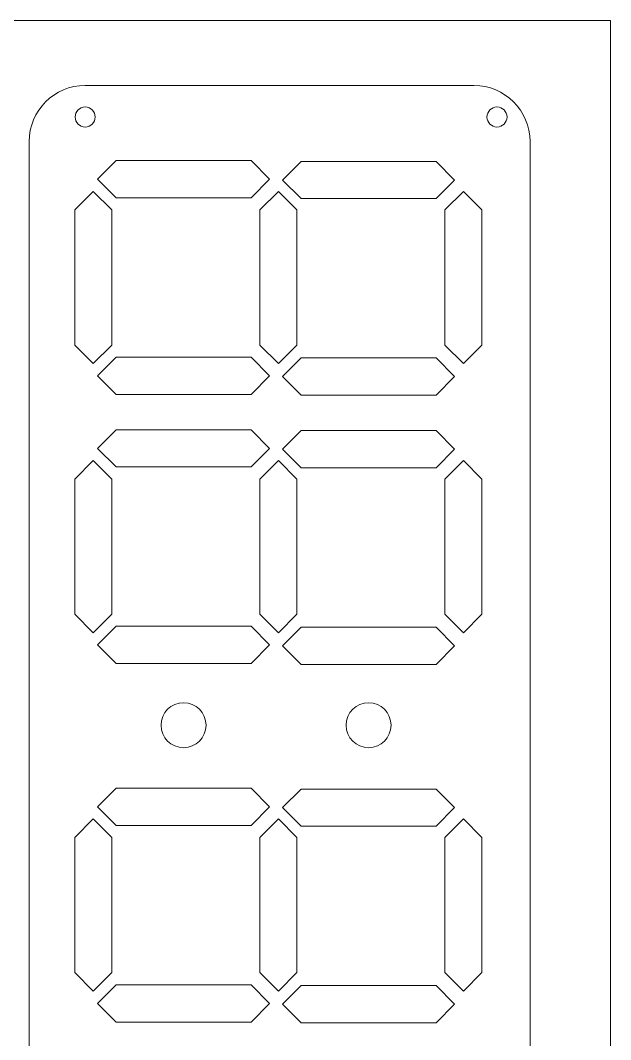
# Model space of a CAD drawing. Header units: millimetres. Extents: x -450 to 450, y -300 to 300.
# Drawn here: x 255.7 to 450, y -35.2 to 300 of the extents above; entities that cross this region are included whole.
import ezdxf

# ---------------------------------------------------------------- set-up
doc = ezdxf.new("R2010")
doc.units = ezdxf.units.MM
doc.header["$MEASUREMENT"] = 0
doc.layers.add('Layer 1', color=7, linetype='Continuous')

msp = doc.modelspace()

# ---------------------------------------------------------------- linework, layer by layer
at = {"layer": 'Layer 1', "color": 250, "lineweight": 20}
msp.add_lwpolyline([(-450, -300), (450, -300), (450, 300), (-450, 300), (-450, -300)], close=True, dxfattribs=at)
at = {"layer": 'Layer 1', "color": 225, "lineweight": 20}
msp.add_open_spline([(258.5806, -174.4039), (258.5806, -174.4039), (258.5806, 260.1417), (258.5806, 260.1417), (258.5806, 260.1417), (258.5806, 270.2947), (266.8876, 278.6017), (277.0406, 278.6017), (277.0406, 278.6017), (277.0406, 278.6017), (405.0077, 278.6017), (405.0077, 278.6017), (405.0077, 278.6017), (415.1607, 278.6017), (423.4677, 270.2947), (423.4677, 260.1417), (423.4677, 260.1417), (423.4677, 260.1417), (423.4677, -174.4039), (423.4677, -174.4039), (423.4677, -174.4039), (423.4677, -184.5569), (415.1607, -192.8639), (405.0077, -192.8639), (405.0077, -192.8639), (405.0077, -192.8639), (404.6222, -192.8639), (404.6222, -192.8639), (404.6222, -192.8639), (404.6222, -192.8639), (404.6222, -122.906), (404.6222, -122.906), (404.6222, -122.906), (404.6222, -122.906), (344.5912, -122.906), (344.5912, -122.906), (344.5912, -122.906), (344.5912, -122.906), (344.5912, -192.8639), (344.5912, -192.8639), (344.5912, -192.8639), (344.5912, -192.8639), (277.0406, -192.8639), (277.0406, -192.8639), (277.0406, -192.8639), (266.8876, -192.8639), (258.5806, -184.5569), (258.5806, -174.4039)], degree=3, knots=[0, 0, 0, 0, 0.07692308, 0.07692308, 0.07692308, 0.07692308, 0.15384615, 0.15384615, 0.15384615, 0.15384615, 0.23076923, 0.23076923, 0.23076923, 0.23076923, 0.30769231, 0.30769231, 0.30769231, 0.30769231, 0.38461538, 0.38461538, 0.38461538, 0.38461538, 0.46153846, 0.46153846, 0.46153846, 0.46153846, 0.53846154, 0.53846154, 0.53846154, 0.53846154, 0.61538462, 0.61538462, 0.61538462, 0.61538462, 0.69230769, 0.69230769, 0.69230769, 0.69230769, 0.76923077, 0.76923077, 0.76923077, 0.76923077, 0.84615385, 0.84615385, 0.84615385, 0.84615385, 1, 1, 1, 1], dxfattribs=at)
at = {"layer": 'Layer 1', "color": 242, "lineweight": 20}
for points, knots in [([(273.7101, 268.2246), (273.7101, 270.0472), (275.1876, 271.5246), (277.0101, 271.5246), (277.0101, 271.5246), (278.8326, 271.5246), (280.3101, 270.0472), (280.3101, 268.2246), (280.3101, 268.2246), (280.3101, 266.4021), (278.8326, 264.9246), (277.0101, 264.9246), (277.0101, 264.9246), (275.1876, 264.9246), (273.7101, 266.4021), (273.7101, 268.2246)], [0, 0, 0, 0, 0.2, 0.2, 0.2, 0.2, 0.4, 0.4, 0.4, 0.4, 0.6, 0.6, 0.6, 0.6, 1, 1, 1, 1]), ([(409.2878, 268.2246), (409.2878, 270.0472), (410.7653, 271.5246), (412.5878, 271.5246), (412.5878, 271.5246), (414.4104, 271.5246), (415.8878, 270.0472), (415.8878, 268.2246), (415.8878, 268.2246), (415.8878, 266.4021), (414.4104, 264.9246), (412.5878, 264.9246), (412.5878, 264.9246), (410.7653, 264.9246), (409.2878, 266.4021), (409.2878, 268.2246)], [0, 0, 0, 0, 0.2, 0.2, 0.2, 0.2, 0.4, 0.4, 0.4, 0.4, 0.6, 0.6, 0.6, 0.6, 1, 1, 1, 1]), ([(287.1878, 241.6522), (287.1878, 241.6522), (281.0697, 247.7703), (281.0697, 247.7703), (281.0697, 247.7703), (281.0697, 247.7703), (287.1878, 253.8884), (287.1878, 253.8884), (287.1878, 253.8884), (287.1878, 253.8884), (309.3974, 253.8884), (309.3974, 253.8884), (309.3974, 253.8884), (309.3974, 253.8884), (331.607, 253.8884), (331.607, 253.8884), (331.607, 253.8884), (331.607, 253.8884), (337.7251, 247.7703), (337.7251, 247.7703), (337.7251, 247.7703), (337.7251, 247.7703), (331.607, 241.6522), (331.607, 241.6522), (331.607, 241.6522), (331.607, 241.6522), (309.3974, 241.6522), (309.3974, 241.6522), (309.3974, 241.6522), (309.3974, 241.6522), (287.1878, 241.6522), (287.1878, 241.6522)], [0, 0, 0, 0, 0.11111111, 0.11111111, 0.11111111, 0.11111111, 0.22222222, 0.22222222, 0.22222222, 0.22222222, 0.33333333, 0.33333333, 0.33333333, 0.33333333, 0.44444444, 0.44444444, 0.44444444, 0.44444444, 0.55555556, 0.55555556, 0.55555556, 0.55555556, 0.66666667, 0.66666667, 0.66666667, 0.66666667, 0.77777778, 0.77777778, 0.77777778, 0.77777778, 1, 1, 1, 1]), ([(348.1109, 241.3803), (348.1109, 241.3803), (341.9928, 247.4984), (341.9928, 247.4984), (341.9928, 247.4984), (341.9928, 247.4984), (348.1109, 253.6165), (348.1109, 253.6165), (348.1109, 253.6165), (348.1109, 253.6165), (370.3205, 253.6165), (370.3205, 253.6165), (370.3205, 253.6165), (370.3205, 253.6165), (392.5301, 253.6165), (392.5301, 253.6165), (392.5301, 253.6165), (392.5301, 253.6165), (398.6482, 247.4984), (398.6482, 247.4984), (398.6482, 247.4984), (398.6482, 247.4984), (392.5301, 241.3803), (392.5301, 241.3803), (392.5301, 241.3803), (392.5301, 241.3803), (370.3205, 241.3803), (370.3205, 241.3803), (370.3205, 241.3803), (370.3205, 241.3803), (348.1109, 241.3803), (348.1109, 241.3803)], [0, 0, 0, 0, 0.11111111, 0.11111111, 0.11111111, 0.11111111, 0.22222222, 0.22222222, 0.22222222, 0.22222222, 0.33333333, 0.33333333, 0.33333333, 0.33333333, 0.44444444, 0.44444444, 0.44444444, 0.44444444, 0.55555556, 0.55555556, 0.55555556, 0.55555556, 0.66666667, 0.66666667, 0.66666667, 0.66666667, 0.77777778, 0.77777778, 0.77777778, 0.77777778, 1, 1, 1, 1]), ([(285.8012, 193.2359), (285.8012, 193.2359), (279.6831, 187.1178), (279.6831, 187.1178), (279.6831, 187.1178), (279.6831, 187.1178), (273.565, 193.2359), (273.565, 193.2359), (273.565, 193.2359), (273.565, 193.2359), (273.565, 215.4455), (273.565, 215.4455), (273.565, 215.4455), (273.565, 215.4455), (273.565, 237.6551), (273.565, 237.6551), (273.565, 237.6551), (273.565, 237.6551), (279.6831, 243.7732), (279.6831, 243.7732), (279.6831, 243.7732), (279.6831, 243.7732), (285.8012, 237.6551), (285.8012, 237.6551), (285.8012, 237.6551), (285.8012, 237.6551), (285.8012, 215.4455), (285.8012, 215.4455), (285.8012, 215.4455), (285.8012, 215.4455), (285.8012, 193.2359), (285.8012, 193.2359)], [0, 0, 0, 0, 0.11111111, 0.11111111, 0.11111111, 0.11111111, 0.22222222, 0.22222222, 0.22222222, 0.22222222, 0.33333333, 0.33333333, 0.33333333, 0.33333333, 0.44444444, 0.44444444, 0.44444444, 0.44444444, 0.55555556, 0.55555556, 0.55555556, 0.55555556, 0.66666667, 0.66666667, 0.66666667, 0.66666667, 0.77777778, 0.77777778, 0.77777778, 0.77777778, 1, 1, 1, 1]), ([(346.7242, 193.2359), (346.7242, 193.2359), (340.6061, 187.1178), (340.6061, 187.1178), (340.6061, 187.1178), (340.6061, 187.1178), (334.488, 193.2359), (334.488, 193.2359), (334.488, 193.2359), (334.488, 193.2359), (334.488, 215.4455), (334.488, 215.4455), (334.488, 215.4455), (334.488, 215.4455), (334.488, 237.6551), (334.488, 237.6551), (334.488, 237.6551), (334.488, 237.6551), (340.6061, 243.7732), (340.6061, 243.7732), (340.6061, 243.7732), (340.6061, 243.7732), (346.7242, 237.6551), (346.7242, 237.6551), (346.7242, 237.6551), (346.7242, 237.6551), (346.7242, 215.4455), (346.7242, 215.4455), (346.7242, 215.4455), (346.7242, 215.4455), (346.7242, 193.2359), (346.7242, 193.2359)], [0, 0, 0, 0, 0.11111111, 0.11111111, 0.11111111, 0.11111111, 0.22222222, 0.22222222, 0.22222222, 0.22222222, 0.33333333, 0.33333333, 0.33333333, 0.33333333, 0.44444444, 0.44444444, 0.44444444, 0.44444444, 0.55555556, 0.55555556, 0.55555556, 0.55555556, 0.66666667, 0.66666667, 0.66666667, 0.66666667, 0.77777778, 0.77777778, 0.77777778, 0.77777778, 1, 1, 1, 1]), ([(407.6472, 193.2359), (407.6472, 193.2359), (401.5291, 187.1178), (401.5291, 187.1178), (401.5291, 187.1178), (401.5291, 187.1178), (395.411, 193.2359), (395.411, 193.2359), (395.411, 193.2359), (395.411, 193.2359), (395.411, 215.4455), (395.411, 215.4455), (395.411, 215.4455), (395.411, 215.4455), (395.411, 237.6551), (395.411, 237.6551), (395.411, 237.6551), (395.411, 237.6551), (401.5291, 243.7732), (401.5291, 243.7732), (401.5291, 243.7732), (401.5291, 243.7732), (407.6472, 237.6551), (407.6472, 237.6551), (407.6472, 237.6551), (407.6472, 237.6551), (407.6472, 215.4455), (407.6472, 215.4455), (407.6472, 215.4455), (407.6472, 215.4455), (407.6472, 193.2359), (407.6472, 193.2359)], [0, 0, 0, 0, 0.11111111, 0.11111111, 0.11111111, 0.11111111, 0.22222222, 0.22222222, 0.22222222, 0.22222222, 0.33333333, 0.33333333, 0.33333333, 0.33333333, 0.44444444, 0.44444444, 0.44444444, 0.44444444, 0.55555556, 0.55555556, 0.55555556, 0.55555556, 0.66666667, 0.66666667, 0.66666667, 0.66666667, 0.77777778, 0.77777778, 0.77777778, 0.77777778, 1, 1, 1, 1]), ([(287.1878, 177.0025), (287.1878, 177.0025), (281.0697, 183.1206), (281.0697, 183.1206), (281.0697, 183.1206), (281.0697, 183.1206), (287.1878, 189.2387), (287.1878, 189.2387), (287.1878, 189.2387), (287.1878, 189.2387), (309.3974, 189.2387), (309.3974, 189.2387), (309.3974, 189.2387), (309.3974, 189.2387), (331.607, 189.2387), (331.607, 189.2387), (331.607, 189.2387), (331.607, 189.2387), (337.7251, 183.1206), (337.7251, 183.1206), (337.7251, 183.1206), (337.7251, 183.1206), (331.607, 177.0025), (331.607, 177.0025), (331.607, 177.0025), (331.607, 177.0025), (309.3974, 177.0025), (309.3974, 177.0025), (309.3974, 177.0025), (309.3974, 177.0025), (287.1878, 177.0025), (287.1878, 177.0025)], [0, 0, 0, 0, 0.11111111, 0.11111111, 0.11111111, 0.11111111, 0.22222222, 0.22222222, 0.22222222, 0.22222222, 0.33333333, 0.33333333, 0.33333333, 0.33333333, 0.44444444, 0.44444444, 0.44444444, 0.44444444, 0.55555556, 0.55555556, 0.55555556, 0.55555556, 0.66666667, 0.66666667, 0.66666667, 0.66666667, 0.77777778, 0.77777778, 0.77777778, 0.77777778, 1, 1, 1, 1]), ([(348.1109, 176.7306), (348.1109, 176.7306), (341.9928, 182.8487), (341.9928, 182.8487), (341.9928, 182.8487), (341.9928, 182.8487), (348.1109, 188.9668), (348.1109, 188.9668), (348.1109, 188.9668), (348.1109, 188.9668), (370.3205, 188.9668), (370.3205, 188.9668), (370.3205, 188.9668), (370.3205, 188.9668), (392.5301, 188.9668), (392.5301, 188.9668), (392.5301, 188.9668), (392.5301, 188.9668), (398.6482, 182.8487), (398.6482, 182.8487), (398.6482, 182.8487), (398.6482, 182.8487), (392.5301, 176.7306), (392.5301, 176.7306), (392.5301, 176.7306), (392.5301, 176.7306), (370.3205, 176.7306), (370.3205, 176.7306), (370.3205, 176.7306), (370.3205, 176.7306), (348.1109, 176.7306), (348.1109, 176.7306)], [0, 0, 0, 0, 0.11111111, 0.11111111, 0.11111111, 0.11111111, 0.22222222, 0.22222222, 0.22222222, 0.22222222, 0.33333333, 0.33333333, 0.33333333, 0.33333333, 0.44444444, 0.44444444, 0.44444444, 0.44444444, 0.55555556, 0.55555556, 0.55555556, 0.55555556, 0.66666667, 0.66666667, 0.66666667, 0.66666667, 0.77777778, 0.77777778, 0.77777778, 0.77777778, 1, 1, 1, 1]), ([(287.1878, 153.1294), (287.1878, 153.1294), (281.0697, 159.2475), (281.0697, 159.2475), (281.0697, 159.2475), (281.0697, 159.2475), (287.1878, 165.3656), (287.1878, 165.3656), (287.1878, 165.3656), (287.1878, 165.3656), (309.3974, 165.3656), (309.3974, 165.3656), (309.3974, 165.3656), (309.3974, 165.3656), (331.607, 165.3656), (331.607, 165.3656), (331.607, 165.3656), (331.607, 165.3656), (337.7251, 159.2475), (337.7251, 159.2475), (337.7251, 159.2475), (337.7251, 159.2475), (331.607, 153.1294), (331.607, 153.1294), (331.607, 153.1294), (331.607, 153.1294), (309.3974, 153.1294), (309.3974, 153.1294), (309.3974, 153.1294), (309.3974, 153.1294), (287.1878, 153.1294), (287.1878, 153.1294)], [0, 0, 0, 0, 0.11111111, 0.11111111, 0.11111111, 0.11111111, 0.22222222, 0.22222222, 0.22222222, 0.22222222, 0.33333333, 0.33333333, 0.33333333, 0.33333333, 0.44444444, 0.44444444, 0.44444444, 0.44444444, 0.55555556, 0.55555556, 0.55555556, 0.55555556, 0.66666667, 0.66666667, 0.66666667, 0.66666667, 0.77777778, 0.77777778, 0.77777778, 0.77777778, 1, 1, 1, 1]), ([(348.1109, 152.8575), (348.1109, 152.8575), (341.9928, 158.9756), (341.9928, 158.9756), (341.9928, 158.9756), (341.9928, 158.9756), (348.1109, 165.0937), (348.1109, 165.0937), (348.1109, 165.0937), (348.1109, 165.0937), (370.3205, 165.0937), (370.3205, 165.0937), (370.3205, 165.0937), (370.3205, 165.0937), (392.5301, 165.0937), (392.5301, 165.0937), (392.5301, 165.0937), (392.5301, 165.0937), (398.6482, 158.9756), (398.6482, 158.9756), (398.6482, 158.9756), (398.6482, 158.9756), (392.5301, 152.8575), (392.5301, 152.8575), (392.5301, 152.8575), (392.5301, 152.8575), (370.3205, 152.8575), (370.3205, 152.8575), (370.3205, 152.8575), (370.3205, 152.8575), (348.1109, 152.8575), (348.1109, 152.8575)], [0, 0, 0, 0, 0.11111111, 0.11111111, 0.11111111, 0.11111111, 0.22222222, 0.22222222, 0.22222222, 0.22222222, 0.33333333, 0.33333333, 0.33333333, 0.33333333, 0.44444444, 0.44444444, 0.44444444, 0.44444444, 0.55555556, 0.55555556, 0.55555556, 0.55555556, 0.66666667, 0.66666667, 0.66666667, 0.66666667, 0.77777778, 0.77777778, 0.77777778, 0.77777778, 1, 1, 1, 1]), ([(285.8012, 104.7131), (285.8012, 104.7131), (279.6831, 98.595), (279.6831, 98.595), (279.6831, 98.595), (279.6831, 98.595), (273.565, 104.7131), (273.565, 104.7131), (273.565, 104.7131), (273.565, 104.7131), (273.565, 126.9227), (273.565, 126.9227), (273.565, 126.9227), (273.565, 126.9227), (273.565, 149.1323), (273.565, 149.1323), (273.565, 149.1323), (273.565, 149.1323), (279.6831, 155.2504), (279.6831, 155.2504), (279.6831, 155.2504), (279.6831, 155.2504), (285.8012, 149.1323), (285.8012, 149.1323), (285.8012, 149.1323), (285.8012, 149.1323), (285.8012, 126.9227), (285.8012, 126.9227), (285.8012, 126.9227), (285.8012, 126.9227), (285.8012, 104.7131), (285.8012, 104.7131)], [0, 0, 0, 0, 0.11111111, 0.11111111, 0.11111111, 0.11111111, 0.22222222, 0.22222222, 0.22222222, 0.22222222, 0.33333333, 0.33333333, 0.33333333, 0.33333333, 0.44444444, 0.44444444, 0.44444444, 0.44444444, 0.55555556, 0.55555556, 0.55555556, 0.55555556, 0.66666667, 0.66666667, 0.66666667, 0.66666667, 0.77777778, 0.77777778, 0.77777778, 0.77777778, 1, 1, 1, 1]), ([(346.7242, 104.7131), (346.7242, 104.7131), (340.6061, 98.595), (340.6061, 98.595), (340.6061, 98.595), (340.6061, 98.595), (334.488, 104.7131), (334.488, 104.7131), (334.488, 104.7131), (334.488, 104.7131), (334.488, 126.9227), (334.488, 126.9227), (334.488, 126.9227), (334.488, 126.9227), (334.488, 149.1323), (334.488, 149.1323), (334.488, 149.1323), (334.488, 149.1323), (340.6061, 155.2504), (340.6061, 155.2504), (340.6061, 155.2504), (340.6061, 155.2504), (346.7242, 149.1323), (346.7242, 149.1323), (346.7242, 149.1323), (346.7242, 149.1323), (346.7242, 126.9227), (346.7242, 126.9227), (346.7242, 126.9227), (346.7242, 126.9227), (346.7242, 104.7131), (346.7242, 104.7131)], [0, 0, 0, 0, 0.11111111, 0.11111111, 0.11111111, 0.11111111, 0.22222222, 0.22222222, 0.22222222, 0.22222222, 0.33333333, 0.33333333, 0.33333333, 0.33333333, 0.44444444, 0.44444444, 0.44444444, 0.44444444, 0.55555556, 0.55555556, 0.55555556, 0.55555556, 0.66666667, 0.66666667, 0.66666667, 0.66666667, 0.77777778, 0.77777778, 0.77777778, 0.77777778, 1, 1, 1, 1]), ([(407.6472, 104.7131), (407.6472, 104.7131), (401.5291, 98.595), (401.5291, 98.595), (401.5291, 98.595), (401.5291, 98.595), (395.411, 104.7131), (395.411, 104.7131), (395.411, 104.7131), (395.411, 104.7131), (395.411, 126.9227), (395.411, 126.9227), (395.411, 126.9227), (395.411, 126.9227), (395.411, 149.1323), (395.411, 149.1323), (395.411, 149.1323), (395.411, 149.1323), (401.5291, 155.2504), (401.5291, 155.2504), (401.5291, 155.2504), (401.5291, 155.2504), (407.6472, 149.1323), (407.6472, 149.1323), (407.6472, 149.1323), (407.6472, 149.1323), (407.6472, 126.9227), (407.6472, 126.9227), (407.6472, 126.9227), (407.6472, 126.9227), (407.6472, 104.7131), (407.6472, 104.7131)], [0, 0, 0, 0, 0.11111111, 0.11111111, 0.11111111, 0.11111111, 0.22222222, 0.22222222, 0.22222222, 0.22222222, 0.33333333, 0.33333333, 0.33333333, 0.33333333, 0.44444444, 0.44444444, 0.44444444, 0.44444444, 0.55555556, 0.55555556, 0.55555556, 0.55555556, 0.66666667, 0.66666667, 0.66666667, 0.66666667, 0.77777778, 0.77777778, 0.77777778, 0.77777778, 1, 1, 1, 1]), ([(287.1878, 88.4797), (287.1878, 88.4797), (281.0697, 94.5978), (281.0697, 94.5978), (281.0697, 94.5978), (281.0697, 94.5978), (287.1878, 100.7159), (287.1878, 100.7159), (287.1878, 100.7159), (287.1878, 100.7159), (309.3974, 100.7159), (309.3974, 100.7159), (309.3974, 100.7159), (309.3974, 100.7159), (331.607, 100.7159), (331.607, 100.7159), (331.607, 100.7159), (331.607, 100.7159), (337.7251, 94.5978), (337.7251, 94.5978), (337.7251, 94.5978), (337.7251, 94.5978), (331.607, 88.4797), (331.607, 88.4797), (331.607, 88.4797), (331.607, 88.4797), (309.3974, 88.4797), (309.3974, 88.4797), (309.3974, 88.4797), (309.3974, 88.4797), (287.1878, 88.4797), (287.1878, 88.4797)], [0, 0, 0, 0, 0.11111111, 0.11111111, 0.11111111, 0.11111111, 0.22222222, 0.22222222, 0.22222222, 0.22222222, 0.33333333, 0.33333333, 0.33333333, 0.33333333, 0.44444444, 0.44444444, 0.44444444, 0.44444444, 0.55555556, 0.55555556, 0.55555556, 0.55555556, 0.66666667, 0.66666667, 0.66666667, 0.66666667, 0.77777778, 0.77777778, 0.77777778, 0.77777778, 1, 1, 1, 1]), ([(348.1109, 88.2078), (348.1109, 88.2078), (341.9928, 94.3259), (341.9928, 94.3259), (341.9928, 94.3259), (341.9928, 94.3259), (348.1109, 100.444), (348.1109, 100.444), (348.1109, 100.444), (348.1109, 100.444), (370.3205, 100.444), (370.3205, 100.444), (370.3205, 100.444), (370.3205, 100.444), (392.5301, 100.444), (392.5301, 100.444), (392.5301, 100.444), (392.5301, 100.444), (398.6482, 94.3259), (398.6482, 94.3259), (398.6482, 94.3259), (398.6482, 94.3259), (392.5301, 88.2078), (392.5301, 88.2078), (392.5301, 88.2078), (392.5301, 88.2078), (370.3205, 88.2078), (370.3205, 88.2078), (370.3205, 88.2078), (370.3205, 88.2078), (348.1109, 88.2078), (348.1109, 88.2078)], [0, 0, 0, 0, 0.11111111, 0.11111111, 0.11111111, 0.11111111, 0.22222222, 0.22222222, 0.22222222, 0.22222222, 0.33333333, 0.33333333, 0.33333333, 0.33333333, 0.44444444, 0.44444444, 0.44444444, 0.44444444, 0.55555556, 0.55555556, 0.55555556, 0.55555556, 0.66666667, 0.66666667, 0.66666667, 0.66666667, 0.77777778, 0.77777778, 0.77777778, 0.77777778, 1, 1, 1, 1]), ([(301.9974, 68.1842), (301.9974, 72.2711), (305.3105, 75.5842), (309.3974, 75.5842), (309.3974, 75.5842), (313.4843, 75.5842), (316.7974, 72.2711), (316.7974, 68.1842), (316.7974, 68.1842), (316.7974, 64.0973), (313.4843, 60.7842), (309.3974, 60.7842), (309.3974, 60.7842), (305.3105, 60.7842), (301.9974, 64.0973), (301.9974, 68.1842)], [0, 0, 0, 0, 0.2, 0.2, 0.2, 0.2, 0.4, 0.4, 0.4, 0.4, 0.6, 0.6, 0.6, 0.6, 1, 1, 1, 1]), ([(362.9205, 68.1842), (362.9205, 72.2711), (366.2336, 75.5842), (370.3205, 75.5842), (370.3205, 75.5842), (374.4074, 75.5842), (377.7205, 72.2711), (377.7205, 68.1842), (377.7205, 68.1842), (377.7205, 64.0973), (374.4074, 60.7842), (370.3205, 60.7842), (370.3205, 60.7842), (366.2336, 60.7842), (362.9205, 64.0973), (362.9205, 68.1842)], [0, 0, 0, 0, 0.2, 0.2, 0.2, 0.2, 0.4, 0.4, 0.4, 0.4, 0.6, 0.6, 0.6, 0.6, 1, 1, 1, 1]), ([(287.1878, 35.2322), (287.1878, 35.2322), (281.0697, 41.3503), (281.0697, 41.3503), (281.0697, 41.3503), (281.0697, 41.3503), (287.1878, 47.4684), (287.1878, 47.4684), (287.1878, 47.4684), (287.1878, 47.4684), (309.3974, 47.4684), (309.3974, 47.4684), (309.3974, 47.4684), (309.3974, 47.4684), (331.607, 47.4684), (331.607, 47.4684), (331.607, 47.4684), (331.607, 47.4684), (337.7251, 41.3503), (337.7251, 41.3503), (337.7251, 41.3503), (337.7251, 41.3503), (331.607, 35.2322), (331.607, 35.2322), (331.607, 35.2322), (331.607, 35.2322), (309.3974, 35.2322), (309.3974, 35.2322), (309.3974, 35.2322), (309.3974, 35.2322), (287.1878, 35.2322), (287.1878, 35.2322)], [0, 0, 0, 0, 0.11111111, 0.11111111, 0.11111111, 0.11111111, 0.22222222, 0.22222222, 0.22222222, 0.22222222, 0.33333333, 0.33333333, 0.33333333, 0.33333333, 0.44444444, 0.44444444, 0.44444444, 0.44444444, 0.55555556, 0.55555556, 0.55555556, 0.55555556, 0.66666667, 0.66666667, 0.66666667, 0.66666667, 0.77777778, 0.77777778, 0.77777778, 0.77777778, 1, 1, 1, 1]), ([(348.1109, 34.9603), (348.1109, 34.9603), (341.9928, 41.0784), (341.9928, 41.0784), (341.9928, 41.0784), (341.9928, 41.0784), (348.1109, 47.1965), (348.1109, 47.1965), (348.1109, 47.1965), (348.1109, 47.1965), (370.3205, 47.1965), (370.3205, 47.1965), (370.3205, 47.1965), (370.3205, 47.1965), (392.5301, 47.1965), (392.5301, 47.1965), (392.5301, 47.1965), (392.5301, 47.1965), (398.6482, 41.0784), (398.6482, 41.0784), (398.6482, 41.0784), (398.6482, 41.0784), (392.5301, 34.9603), (392.5301, 34.9603), (392.5301, 34.9603), (392.5301, 34.9603), (370.3205, 34.9603), (370.3205, 34.9603), (370.3205, 34.9603), (370.3205, 34.9603), (348.1109, 34.9603), (348.1109, 34.9603)], [0, 0, 0, 0, 0.11111111, 0.11111111, 0.11111111, 0.11111111, 0.22222222, 0.22222222, 0.22222222, 0.22222222, 0.33333333, 0.33333333, 0.33333333, 0.33333333, 0.44444444, 0.44444444, 0.44444444, 0.44444444, 0.55555556, 0.55555556, 0.55555556, 0.55555556, 0.66666667, 0.66666667, 0.66666667, 0.66666667, 0.77777778, 0.77777778, 0.77777778, 0.77777778, 1, 1, 1, 1]), ([(285.8012, -13.1841), (285.8012, -13.1841), (279.6831, -19.3022), (279.6831, -19.3022), (279.6831, -19.3022), (279.6831, -19.3022), (273.565, -13.1841), (273.565, -13.1841), (273.565, -13.1841), (273.565, -13.1841), (273.565, 9.0255), (273.565, 9.0255), (273.565, 9.0255), (273.565, 9.0255), (273.565, 31.2351), (273.565, 31.2351), (273.565, 31.2351), (273.565, 31.2351), (279.6831, 37.3532), (279.6831, 37.3532), (279.6831, 37.3532), (279.6831, 37.3532), (285.8012, 31.2351), (285.8012, 31.2351), (285.8012, 31.2351), (285.8012, 31.2351), (285.8012, 9.0255), (285.8012, 9.0255), (285.8012, 9.0255), (285.8012, 9.0255), (285.8012, -13.1841), (285.8012, -13.1841)], [0, 0, 0, 0, 0.11111111, 0.11111111, 0.11111111, 0.11111111, 0.22222222, 0.22222222, 0.22222222, 0.22222222, 0.33333333, 0.33333333, 0.33333333, 0.33333333, 0.44444444, 0.44444444, 0.44444444, 0.44444444, 0.55555556, 0.55555556, 0.55555556, 0.55555556, 0.66666667, 0.66666667, 0.66666667, 0.66666667, 0.77777778, 0.77777778, 0.77777778, 0.77777778, 1, 1, 1, 1]), ([(346.7242, -13.1841), (346.7242, -13.1841), (340.6061, -19.3022), (340.6061, -19.3022), (340.6061, -19.3022), (340.6061, -19.3022), (334.488, -13.1841), (334.488, -13.1841), (334.488, -13.1841), (334.488, -13.1841), (334.488, 9.0255), (334.488, 9.0255), (334.488, 9.0255), (334.488, 9.0255), (334.488, 31.2351), (334.488, 31.2351), (334.488, 31.2351), (334.488, 31.2351), (340.6061, 37.3532), (340.6061, 37.3532), (340.6061, 37.3532), (340.6061, 37.3532), (346.7242, 31.2351), (346.7242, 31.2351), (346.7242, 31.2351), (346.7242, 31.2351), (346.7242, 9.0255), (346.7242, 9.0255), (346.7242, 9.0255), (346.7242, 9.0255), (346.7242, -13.1841), (346.7242, -13.1841)], [0, 0, 0, 0, 0.11111111, 0.11111111, 0.11111111, 0.11111111, 0.22222222, 0.22222222, 0.22222222, 0.22222222, 0.33333333, 0.33333333, 0.33333333, 0.33333333, 0.44444444, 0.44444444, 0.44444444, 0.44444444, 0.55555556, 0.55555556, 0.55555556, 0.55555556, 0.66666667, 0.66666667, 0.66666667, 0.66666667, 0.77777778, 0.77777778, 0.77777778, 0.77777778, 1, 1, 1, 1]), ([(407.6472, -13.1841), (407.6472, -13.1841), (401.5291, -19.3022), (401.5291, -19.3022), (401.5291, -19.3022), (401.5291, -19.3022), (395.411, -13.1841), (395.411, -13.1841), (395.411, -13.1841), (395.411, -13.1841), (395.411, 9.0255), (395.411, 9.0255), (395.411, 9.0255), (395.411, 9.0255), (395.411, 31.2351), (395.411, 31.2351), (395.411, 31.2351), (395.411, 31.2351), (401.5291, 37.3532), (401.5291, 37.3532), (401.5291, 37.3532), (401.5291, 37.3532), (407.6472, 31.2351), (407.6472, 31.2351), (407.6472, 31.2351), (407.6472, 31.2351), (407.6472, 9.0255), (407.6472, 9.0255), (407.6472, 9.0255), (407.6472, 9.0255), (407.6472, -13.1841), (407.6472, -13.1841)], [0, 0, 0, 0, 0.11111111, 0.11111111, 0.11111111, 0.11111111, 0.22222222, 0.22222222, 0.22222222, 0.22222222, 0.33333333, 0.33333333, 0.33333333, 0.33333333, 0.44444444, 0.44444444, 0.44444444, 0.44444444, 0.55555556, 0.55555556, 0.55555556, 0.55555556, 0.66666667, 0.66666667, 0.66666667, 0.66666667, 0.77777778, 0.77777778, 0.77777778, 0.77777778, 1, 1, 1, 1]), ([(287.1878, -29.4175), (287.1878, -29.4175), (281.0697, -23.2994), (281.0697, -23.2994), (281.0697, -23.2994), (281.0697, -23.2994), (287.1878, -17.1813), (287.1878, -17.1813), (287.1878, -17.1813), (287.1878, -17.1813), (309.3974, -17.1813), (309.3974, -17.1813), (309.3974, -17.1813), (309.3974, -17.1813), (331.607, -17.1813), (331.607, -17.1813), (331.607, -17.1813), (331.607, -17.1813), (337.7251, -23.2994), (337.7251, -23.2994), (337.7251, -23.2994), (337.7251, -23.2994), (331.607, -29.4175), (331.607, -29.4175), (331.607, -29.4175), (331.607, -29.4175), (309.3974, -29.4175), (309.3974, -29.4175), (309.3974, -29.4175), (309.3974, -29.4175), (287.1878, -29.4175), (287.1878, -29.4175)], [0, 0, 0, 0, 0.11111111, 0.11111111, 0.11111111, 0.11111111, 0.22222222, 0.22222222, 0.22222222, 0.22222222, 0.33333333, 0.33333333, 0.33333333, 0.33333333, 0.44444444, 0.44444444, 0.44444444, 0.44444444, 0.55555556, 0.55555556, 0.55555556, 0.55555556, 0.66666667, 0.66666667, 0.66666667, 0.66666667, 0.77777778, 0.77777778, 0.77777778, 0.77777778, 1, 1, 1, 1]), ([(348.1109, -29.6894), (348.1109, -29.6894), (341.9928, -23.5713), (341.9928, -23.5713), (341.9928, -23.5713), (341.9928, -23.5713), (348.1109, -17.4532), (348.1109, -17.4532), (348.1109, -17.4532), (348.1109, -17.4532), (370.3205, -17.4532), (370.3205, -17.4532), (370.3205, -17.4532), (370.3205, -17.4532), (392.5301, -17.4532), (392.5301, -17.4532), (392.5301, -17.4532), (392.5301, -17.4532), (398.6482, -23.5713), (398.6482, -23.5713), (398.6482, -23.5713), (398.6482, -23.5713), (392.5301, -29.6894), (392.5301, -29.6894), (392.5301, -29.6894), (392.5301, -29.6894), (370.3205, -29.6894), (370.3205, -29.6894), (370.3205, -29.6894), (370.3205, -29.6894), (348.1109, -29.6894), (348.1109, -29.6894)], [0, 0, 0, 0, 0.11111111, 0.11111111, 0.11111111, 0.11111111, 0.22222222, 0.22222222, 0.22222222, 0.22222222, 0.33333333, 0.33333333, 0.33333333, 0.33333333, 0.44444444, 0.44444444, 0.44444444, 0.44444444, 0.55555556, 0.55555556, 0.55555556, 0.55555556, 0.66666667, 0.66666667, 0.66666667, 0.66666667, 0.77777778, 0.77777778, 0.77777778, 0.77777778, 1, 1, 1, 1])]:
    msp.add_open_spline(points, degree=3, knots=knots, dxfattribs=at)

doc.saveas('drawing.dxf')
